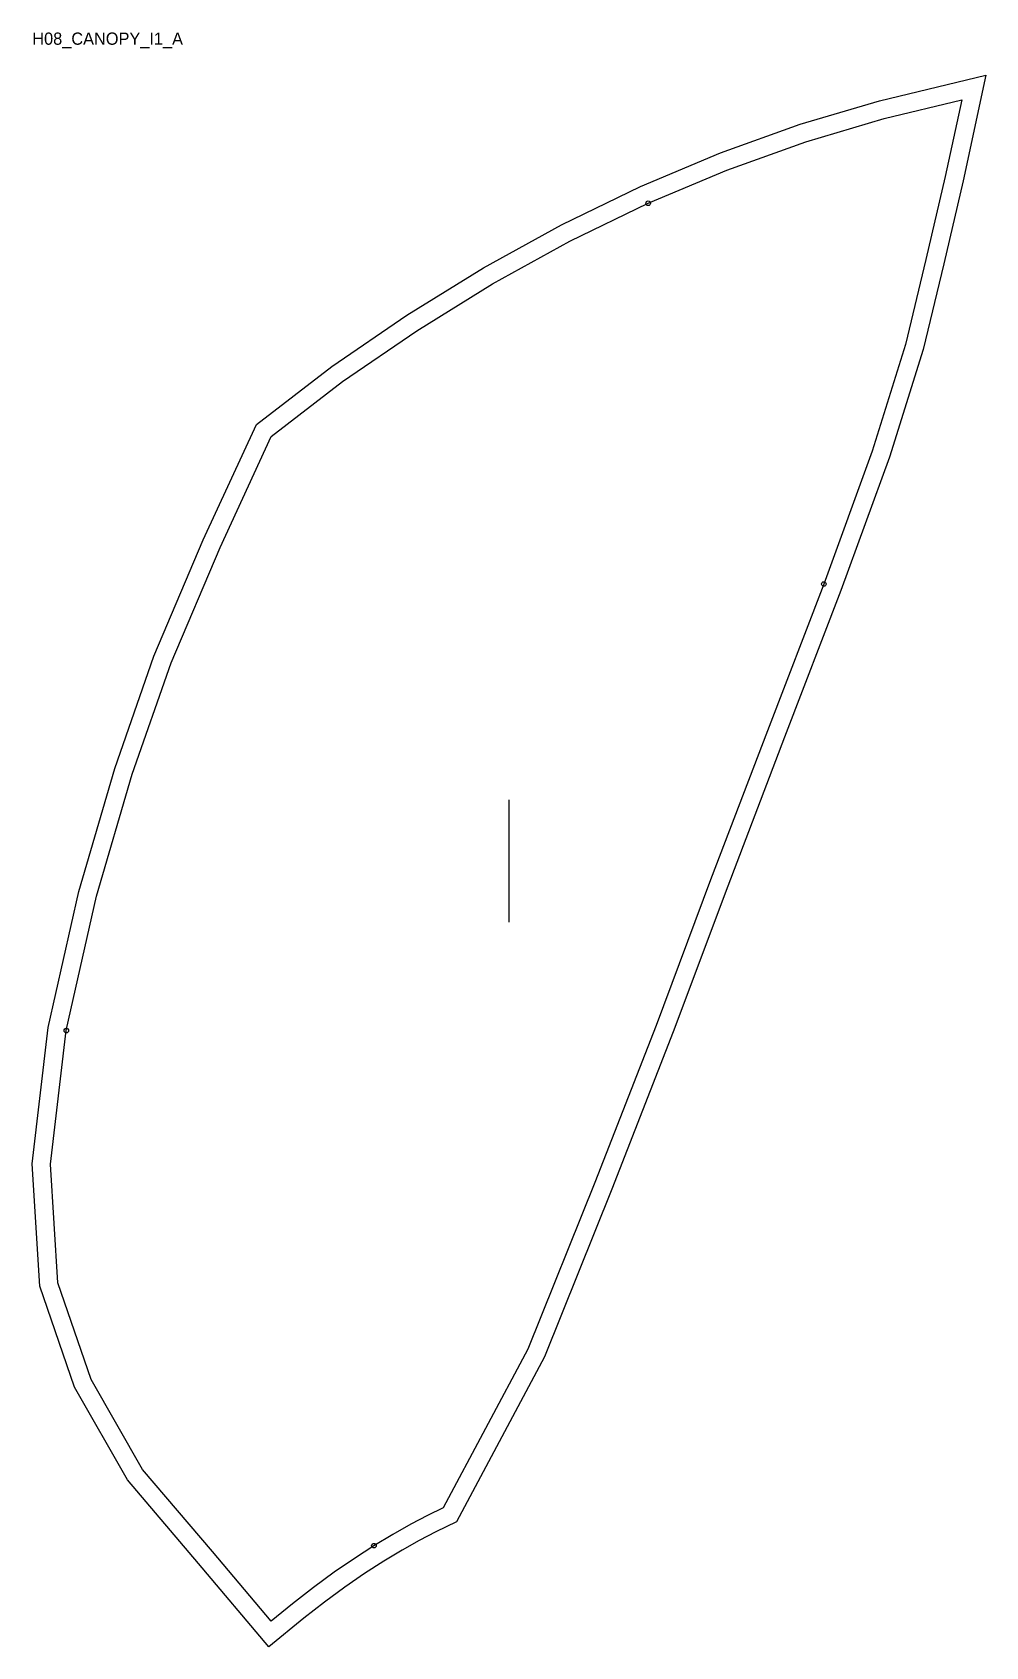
# Model space of a CAD drawing. Header units: millimetres. Extents: x -156 to 468, y -17 to 1041.
import ezdxf

# ---------------------------------------------------------------- set-up
doc = ezdxf.new("R2010")
doc.units = ezdxf.units.MM
for name, color, linetype in [('CUT', 1, 'Continuous'), ('GRAIN', 3, 'Continuous'), ('ID', 7, 'Continuous'), ('NOTCH', 2, 'Continuous'), ('SEAM', 5, 'Continuous')]:
    doc.layers.add(name, color=color, linetype=linetype)

msp = doc.modelspace()

# ---------------------------------------------------------------- linework, layer by layer
at = {"layer": 'CUT'}
msp.add_lwpolyline([(-1.6, -16.8), (-47.6, 37.8), (-94.1, 92.5), (-128.9, 153.2), (-151.6, 219.3), (-156.5, 299.6), (-146.1, 388.8), (-126.1, 477.9), (-102.5, 558.5), (-76.8, 632), (-44.5, 708.2), (-9.7, 783.7), (39.7, 821.7), (88.8, 855.3), (139, 886.3), (190.1, 914.5), (242, 939.6), (294.2, 961.6), (346.4, 980.4), (398.4, 995.8), (468, 1012.5), (453.2, 943.4), (440.5, 889), (427.1, 832.9), (405, 762.3), (373.2, 675.1), (336.3, 578.9), (299, 481.3), (263.4, 385.9), (223.1, 283), (179.1, 173), (121.3, 65), (107.8, 58.4), (97, 52.8), (85.7, 46.5), (73.7, 39.2), (61.2, 31.2), (48.2, 22.2), (34.9, 12.5), (21.4, 2), (-1.6, -16.8)], close=True, dxfattribs=at)
at = {"layer": 'GRAIN'}
msp.add_line((155.8, 457.9), (155.8, 537.9), dxfattribs=at)
at = {"layer": 'NOTCH'}
for centre in [(246.9, 928.7), (362, 679.3), (-134.2, 386.8), (67.3, 49.4)]:
    msp.add_circle(centre, 1.5, dxfattribs=at)
at = {"layer": 'SEAM'}
msp.add_lwpolyline([(0, 0), (-38.4, 45.5), (-84.2, 99.4), (-117.9, 158.2), (-139.7, 221.6), (-144.5, 299.3), (-134.2, 386.8), (-114.5, 474.8), (-91, 554.8), (-65.6, 627.6), (-33.5, 703.3), (0, 776), (46.8, 812), (95.3, 845.2), (145, 875.9), (195.7, 903.8), (246.9, 928.7), (298.5, 950.4), (350.2, 968.9), (401.5, 984.3), (452.3, 996.4), (441.5, 946.1), (428.8, 891.8), (415.5, 836.1), (393.6, 766.2), (362, 679.3), (325.1, 583.2), (287.8, 485.6), (252.1, 390.2), (211.9, 287.4), (168.2, 178.1), (112.6, 74.1), (102.4, 69.1), (91.4, 63.4), (79.6, 56.8), (67.3, 49.4), (54.5, 41.1), (41.3, 32), (27.7, 22), (13.9, 11.4)], close=True, dxfattribs=at)

# ---------------------------------------------------------------- texts
at = {"layer": 'ID'}
msp.add_text('H08_CANOPY_I1_A', height=8, dxfattribs=at).set_placement((-156.5, 1032.5))

doc.saveas('drawing.dxf')
